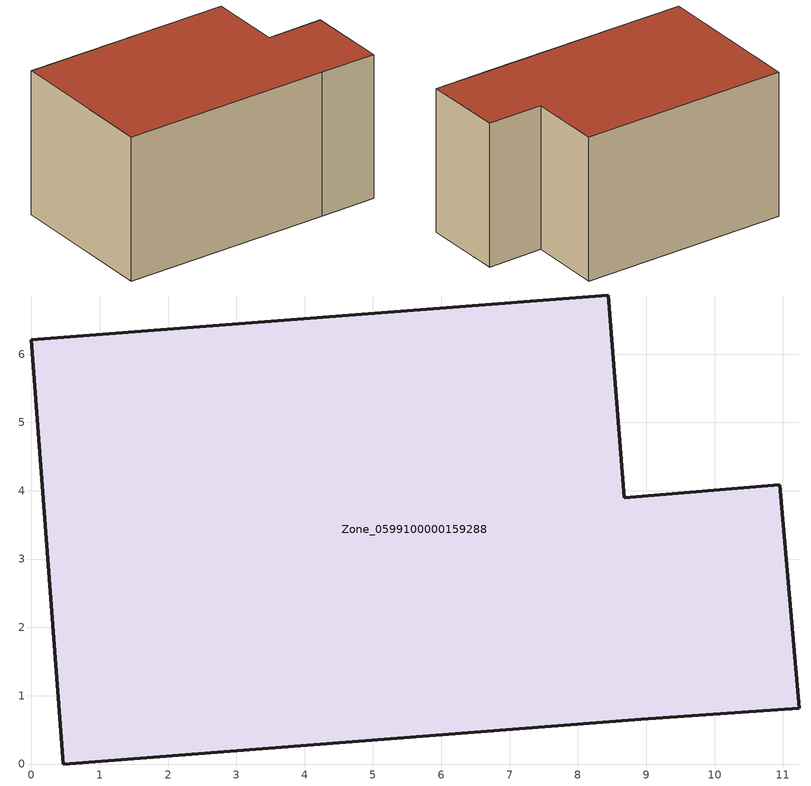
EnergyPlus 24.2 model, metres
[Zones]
Zone_0599100000159288
 floor ground (C_G): 8.68,3.9 10.96,4.09 11.24,0.82 8.93,0.66 0.47,0 0,6.21 8.45,6.87 z0
 wall outside (C_F): 8.45,6.87 0,6.21 0.47,0 8.93,0.66 11.24,0.82 10.96,4.09 8.68,3.9 8.45,6.87 z0:5.91
 roof outside (C_R): 10.96,4.09 8.68,3.9 8.45,6.87 0,6.21 0.47,0 8.93,0.66 11.24,0.82 z5.91
[BUILDING]
Pand.0599100000159288: North Axis=0; Terrain=City; Loads Convergence Tolerance Value=0.04; Temperature Convergence Tolerance Value=0.4; Solar Distribution=FullExterior; Maximum Number of Warmup Days=25; Minimum Number of Warmup Days=1
[Site:Location]
Rotterdam.The.Hague.AP_ZH_NLD Design_Conditions: Latitude=51.96; Longitude=4.45; Time Zone=1; Elevation=-4.5
[SITE:GROUNDTEMPERATURE:BUILDINGSURFACE]
18, 18, 18, 18, 18, 18, 18, 18, 18, 18, 18, 18
[MATERIAL] Thermal Absorptance=0.9; Solar Absorptance=0.7; Visible Absorptance=0.7
Name | Roughness | Thickness | Conductivity | Density | Specific Heat
G.TI.1946-1964 | MediumSmooth | 0.15 | 1 | 540 | 1210
F.TI.1946-1964 | Rough | 0.3 | 0.857143 | 1920 | 840
R.TI.1946-1964 | MediumRough | 0.2 | 0.277778 | 1500 | 1000
[CONSTRUCTION]
C_G: G.TI.1946-1964
C_F: F.TI.1946-1964
C_R: R.TI.1946-1964
[ZONE]
Zone_0599100000159288: Type=1; Multiplier=1; Ceiling Height=Autocalculate; Volume=Autocalculate; Floor Area=autocalculate; Part of Total Floor Area=Yes
[ZONEINFILTRATION:DESIGNFLOWRATE]
Infil_Zone_0599100000159288: Zone or ZoneList or Space or SpaceList=Zone_0599100000159288; Schedule=AlwaysOn; Design Flow Rate Calculation Method=Flow/Area; Flow Rate per Floor Area=0.003; Constant Term Coefficient=1; Temperature Term Coefficient=0; Velocity Term Coefficient=0; Velocity Squared Term Coefficient=0
[HVACTEMPLATE:ZONE:IDEALLOADSAIRSYSTEM]
Zone_0599100000159288: Maximum Heating Supply Air Temperature=50; Minimum Cooling Supply Air Temperature=13; Maximum Heating Supply Air Humidity Ratio=0.0156; Minimum Cooling Supply Air Humidity Ratio=0.0077; Heating Limit=NoLimit; Cooling Limit=NoLimit; Dehumidification Control Type=ConstantSensibleHeatRatio; Cooling Sensible Heat Ratio=0.7; Dehumidification Setpoint=60; Humidification Control Type=None; Humidification Setpoint=30; Outdoor Air Method=None; Outdoor Air Flow Rate per Person=0.00944; Outdoor Air Flow Rate per Zone Floor Area=0; Outdoor Air Flow Rate per Zone=0; Demand Controlled Ventilation Type=None; Outdoor Air Economizer Type=NoEconomizer; Heat Recovery Type=None; Sensible Heat Recovery Effectiveness=0.7; Latent Heat Recovery Effectiveness=0.65
[ZONECONTROL:THERMOSTAT]
ThermostatControl_Zone_0599100000159288: Zone or ZoneList=Zone_0599100000159288; Control Type Schedule=DualSetpointControlType; Control 1=Thermostat_Zone_0599100000159288; Temperature Difference Between Cutout And Setpoint=0
[THERMOSTATSETPOINT:DUALSETPOINT]
Thermostat_Zone_0599100000159288: Heating Setpoint Temperature Schedule=HeatingSetpoint_Zone_0599100000159288; Cooling Setpoint Temperature Schedule=CoolingSetpoint_Zone_0599100000159288
[SCHEDULE:COMPACT]
HeatingSetpoint_Zone_0599100000159288: Through: 12/31, For: AllDays, Until: 24:00, 21
CoolingSetpoint_Zone_0599100000159288: Through: 12/31, For: AllDays, Until: 24:00, 24
DualSetpointControlType: Through: 12/31, For: AllDays, Until: 24:00, 4
AlwaysOn: Through: 12/31, For: AllDays, Until: 24:00, 1
